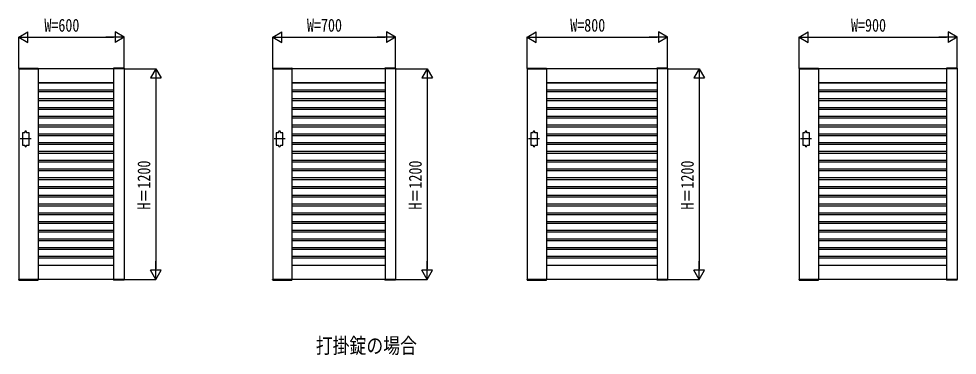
# Model space of a CAD drawing. Units: millimetres, scale not verified. Extents: x -8410 to 8410, y -5940 to 5940.
# Drawn here: x -2016 to 3331, y 614 to 2530 of the extents above; entities that cross this region are included whole.
import ezdxf
from ezdxf.enums import TextEntityAlignment as Align

# ---------------------------------------------------------------- set-up
doc = ezdxf.new("R2010")
doc.units = ezdxf.units.MM
doc.header["$LTSCALE"] = 30
for name, color, linetype in [('0-1_USER1', 3, 'Continuous'), ('0-2_YKK_A1', 4, 'Continuous'), ('0-3_YKK_D', 6, 'Continuous')]:
    doc.layers.add(name, color=color, linetype=linetype)
doc.styles.add('ＭＳ ゴシック', font='')
doc.styles.get('ＭＳ ゴシック').set_extended_font_data('MS Gothic')

msp = doc.modelspace()

# ---------------------------------------------------------------- linework, layer by layer
at = {"layer": '0-2_YKK_A1'}
for p, q in [((-2016.01, 2248.3), (-2016.14, 2245.75)), ((-2015.01, 2249.25), (-1906.28, 2249.25)), ((-1905.28, 2248.3), (-1905.14, 2245.75)), ((-1476.01, 2248.3), (-1476.14, 2245.75)), ((-1416.28, 2249.25), (-1475.01, 2249.25)), ((-1415.28, 2248.3), (-1415.14, 2245.75)), ((-569.71, 2248.3), (-569.85, 2245.75)), ((-568.71, 2249.25), (-459.98, 2249.25)), ((-458.98, 2248.3), (-458.85, 2245.75)), ((70.29, 2248.3), (70.15, 2245.75)), ((130.02, 2249.25), (71.29, 2249.25)), ((131.02, 2248.3), (131.15, 2245.75)), ((880.29, 2248.3), (880.15, 2245.75)), ((881.29, 2249.25), (990.02, 2249.25)), ((991.02, 2248.3), (991.15, 2245.75)), ((1620.29, 2248.3), (1620.15, 2245.75)), ((1680.02, 2249.25), (1621.29, 2249.25)), ((1681.02, 2248.3), (1681.15, 2245.75)), ((2430.29, 2248.3), (2430.15, 2245.75)), ((2431.29, 2249.25), (2540.02, 2249.25)), ((2541.02, 2248.3), (2541.15, 2245.75)), ((3270.29, 2248.3), (3270.15, 2245.75)), ((3330.02, 2249.25), (3271.29, 2249.25)), ((3331.02, 2248.3), (3331.15, 2245.75)), ((-2016.14, 2245.75), (-1905.14, 2245.75)), ((-2015.64, 2245.75), (-2015.64, 1045.75)), ((-1415.64, 2245.75), (-2015.64, 2245.75)), ((-1905.64, 2245.75), (-1905.64, 1045.75)), ((-1415.14, 2245.75), (-1476.14, 2245.75)), ((-1475.64, 2245.75), (-1475.64, 1045.75)), ((-1415.64, 2245.75), (-1415.64, 1045.75)), ((-569.85, 2245.75), (-458.85, 2245.75)), ((-569.35, 2245.75), (-569.35, 1045.75)), ((130.65, 2245.75), (-569.35, 2245.75)), ((-459.35, 2245.75), (-459.35, 1045.75)), ((131.15, 2245.75), (70.15, 2245.75)), ((70.65, 2245.75), (70.65, 1045.75)), ((130.65, 2245.75), (130.65, 1045.75)), ((880.15, 2245.75), (991.15, 2245.75)), ((880.65, 2245.75), (880.65, 1045.75)), ((1680.65, 2245.75), (880.65, 2245.75)), ((990.65, 2245.75), (990.65, 1045.75)), ((1681.15, 2245.75), (1620.15, 2245.75)), ((1620.65, 2245.75), (1620.65, 1045.75)), ((1680.65, 2245.75), (1680.65, 1045.75)), ((2430.15, 2245.75), (2541.15, 2245.75)), ((2430.65, 2245.75), (2430.65, 1045.75)), ((3330.65, 2245.75), (2430.65, 2245.75)), ((2540.65, 2245.75), (2540.65, 1045.75)), ((3331.15, 2245.75), (3270.15, 2245.75)), ((3270.65, 2245.75), (3270.65, 1045.75)), ((3330.65, 2245.75), (3330.65, 1045.75)), ((-1475.64, 2165.75), (-1905.64, 2165.75)), ((-1905.64, 2164.65), (-1475.64, 2164.65)), ((70.65, 2165.75), (-459.35, 2165.75)), ((-459.35, 2164.65), (70.65, 2164.65)), ((1620.65, 2165.75), (990.65, 2165.75)), ((990.65, 2164.65), (1620.65, 2164.65)), ((3270.65, 2165.75), (2540.65, 2165.75)), ((2540.65, 2164.65), (3270.65, 2164.65)), ((-1905.64, 2124.65), (-1475.64, 2124.65)), ((-1905.64, 2115.45), (-1475.64, 2115.45)), ((-459.35, 2124.65), (70.65, 2124.65)), ((-459.35, 2115.45), (70.65, 2115.45)), ((990.65, 2124.65), (1620.65, 2124.65)), ((990.65, 2115.45), (1620.65, 2115.45)), ((2540.65, 2124.65), (3270.65, 2124.65)), ((2540.65, 2115.45), (3270.65, 2115.45)), ((-1905.64, 2075.45), (-1475.64, 2075.45)), ((-1905.64, 2065.45), (-1475.64, 2065.45)), ((-459.35, 2075.45), (70.65, 2075.45)), ((-459.35, 2065.45), (70.65, 2065.45)), ((990.65, 2075.45), (1620.65, 2075.45)), ((990.65, 2065.45), (1620.65, 2065.45)), ((2540.65, 2075.45), (3270.65, 2075.45)), ((2540.65, 2065.45), (3270.65, 2065.45)), ((-1905.64, 2025.45), (-1475.64, 2025.45)), ((-1905.64, 2015.45), (-1475.64, 2015.45)), ((-459.35, 2025.45), (70.65, 2025.45)), ((-459.35, 2015.45), (70.65, 2015.45)), ((990.65, 2025.45), (1620.65, 2025.45)), ((990.65, 2015.45), (1620.65, 2015.45)), ((2540.65, 2025.45), (3270.65, 2025.45)), ((2540.65, 2015.45), (3270.65, 2015.45)), ((-1905.64, 1975.45), (-1475.64, 1975.45)), ((-1905.64, 1965.45), (-1475.64, 1965.45)), ((-1905.64, 1925.45), (-1475.64, 1925.45)), ((-459.35, 1975.45), (70.65, 1975.45)), ((-459.35, 1965.45), (70.65, 1965.45)), ((-459.35, 1925.45), (70.65, 1925.45)), ((990.65, 1975.45), (1620.65, 1975.45)), ((990.65, 1965.45), (1620.65, 1965.45)), ((990.65, 1925.45), (1620.65, 1925.45)), ((2540.65, 1975.45), (3270.65, 1975.45)), ((2540.65, 1965.45), (3270.65, 1965.45)), ((2540.65, 1925.45), (3270.65, 1925.45)), ((-1981.64, 1880.75), (-1981.64, 1885.75)), ((-1971.64, 1880.75), (-1971.64, 1885.75)), ((-1905.64, 1915.45), (-1475.64, 1915.45)), ((-1905.64, 1875.45), (-1475.64, 1875.45)), ((-535.35, 1880.75), (-535.35, 1885.75)), ((-525.35, 1880.75), (-525.35, 1885.75)), ((-459.35, 1915.45), (70.65, 1915.45)), ((-459.35, 1875.45), (70.65, 1875.45)), ((914.65, 1880.75), (914.65, 1885.75)), ((924.65, 1880.75), (924.65, 1885.75)), ((990.65, 1915.45), (1620.65, 1915.45)), ((990.65, 1875.45), (1620.65, 1875.45)), ((2464.65, 1880.75), (2464.65, 1885.75)), ((2474.65, 1880.75), (2474.65, 1885.75)), ((2540.65, 1915.45), (3270.65, 1915.45)), ((2540.65, 1875.45), (3270.65, 1875.45)), ((-1945.14, 1845.75), (-2008.14, 1845.75)), ((-1905.64, 1865.45), (-1475.64, 1865.45)), ((-1905.64, 1825.45), (-1475.64, 1825.45)), ((-498.85, 1845.75), (-561.85, 1845.75)), ((-459.35, 1865.45), (70.65, 1865.45)), ((-459.35, 1825.45), (70.65, 1825.45)), ((951.15, 1845.75), (888.15, 1845.75)), ((990.65, 1865.45), (1620.65, 1865.45)), ((990.65, 1825.45), (1620.65, 1825.45)), ((2501.15, 1845.75), (2438.15, 1845.75)), ((2540.65, 1865.45), (3270.65, 1865.45)), ((2540.65, 1825.45), (3270.65, 1825.45)), ((-1981.64, 1810.75), (-1981.64, 1805.75)), ((-1971.64, 1810.75), (-1971.64, 1805.75)), ((-1905.64, 1815.45), (-1475.64, 1815.45)), ((-1905.64, 1775.45), (-1475.64, 1775.45)), ((-1905.64, 1765.45), (-1475.64, 1765.45)), ((-535.35, 1810.75), (-535.35, 1805.75)), ((-525.35, 1810.75), (-525.35, 1805.75)), ((-459.35, 1815.45), (70.65, 1815.45)), ((-459.35, 1775.45), (70.65, 1775.45)), ((-459.35, 1765.45), (70.65, 1765.45)), ((914.65, 1810.75), (914.65, 1805.75)), ((924.65, 1810.75), (924.65, 1805.75)), ((990.65, 1815.45), (1620.65, 1815.45)), ((990.65, 1775.45), (1620.65, 1775.45)), ((990.65, 1765.45), (1620.65, 1765.45)), ((2464.65, 1810.75), (2464.65, 1805.75)), ((2474.65, 1810.75), (2474.65, 1805.75)), ((2540.65, 1815.45), (3270.65, 1815.45)), ((2540.65, 1775.45), (3270.65, 1775.45)), ((2540.65, 1765.45), (3270.65, 1765.45)), ((-1905.64, 1725.45), (-1475.64, 1725.45)), ((-1905.64, 1715.45), (-1475.64, 1715.45)), ((-459.35, 1725.45), (70.65, 1725.45)), ((-459.35, 1715.45), (70.65, 1715.45)), ((990.65, 1725.45), (1620.65, 1725.45)), ((990.65, 1715.45), (1620.65, 1715.45)), ((2540.65, 1725.45), (3270.65, 1725.45)), ((2540.65, 1715.45), (3270.65, 1715.45)), ((-1905.64, 1675.45), (-1475.64, 1675.45)), ((-1905.64, 1665.45), (-1475.64, 1665.45)), ((-459.35, 1675.45), (70.65, 1675.45)), ((-459.35, 1665.45), (70.65, 1665.45)), ((990.65, 1675.45), (1620.65, 1675.45)), ((990.65, 1665.45), (1620.65, 1665.45)), ((2540.65, 1675.45), (3270.65, 1675.45)), ((2540.65, 1665.45), (3270.65, 1665.45)), ((-1905.64, 1625.45), (-1475.64, 1625.45)), ((-1905.64, 1615.45), (-1475.64, 1615.45)), ((-459.35, 1625.45), (70.65, 1625.45)), ((-459.35, 1615.45), (70.65, 1615.45)), ((990.65, 1625.45), (1620.65, 1625.45)), ((990.65, 1615.45), (1620.65, 1615.45)), ((2540.65, 1625.45), (3270.65, 1625.45)), ((2540.65, 1615.45), (3270.65, 1615.45)), ((-1905.64, 1575.45), (-1475.64, 1575.45)), ((-1905.64, 1565.45), (-1475.64, 1565.45)), ((-459.35, 1575.45), (70.65, 1575.45)), ((-459.35, 1565.45), (70.65, 1565.45)), ((990.65, 1575.45), (1620.65, 1575.45)), ((990.65, 1565.45), (1620.65, 1565.45)), ((2540.65, 1575.45), (3270.65, 1575.45)), ((2540.65, 1565.45), (3270.65, 1565.45)), ((-1905.64, 1525.45), (-1475.64, 1525.45)), ((-1905.64, 1515.45), (-1475.64, 1515.45)), ((-459.35, 1525.45), (70.65, 1525.45)), ((-459.35, 1515.45), (70.65, 1515.45)), ((990.65, 1525.45), (1620.65, 1525.45)), ((990.65, 1515.45), (1620.65, 1515.45)), ((2540.65, 1525.45), (3270.65, 1525.45)), ((2540.65, 1515.45), (3270.65, 1515.45)), ((-1905.64, 1475.45), (-1475.64, 1475.45)), ((-1905.64, 1465.45), (-1475.64, 1465.45)), ((-459.35, 1475.45), (70.65, 1475.45)), ((-459.35, 1465.45), (70.65, 1465.45)), ((990.65, 1475.45), (1620.65, 1475.45)), ((990.65, 1465.45), (1620.65, 1465.45)), ((2540.65, 1475.45), (3270.65, 1475.45)), ((2540.65, 1465.45), (3270.65, 1465.45)), ((-1905.64, 1425.45), (-1475.64, 1425.45)), ((-1905.64, 1415.45), (-1475.64, 1415.45)), ((-459.35, 1425.45), (70.65, 1425.45)), ((-459.35, 1415.45), (70.65, 1415.45)), ((990.65, 1425.45), (1620.65, 1425.45)), ((990.65, 1415.45), (1620.65, 1415.45)), ((2540.65, 1425.45), (3270.65, 1425.45)), ((2540.65, 1415.45), (3270.65, 1415.45)), ((-1905.64, 1375.45), (-1475.64, 1375.45)), ((-1905.64, 1365.45), (-1475.64, 1365.45)), ((-459.35, 1375.45), (70.65, 1375.45)), ((-459.35, 1365.45), (70.65, 1365.45)), ((990.65, 1375.45), (1620.65, 1375.45)), ((990.65, 1365.45), (1620.65, 1365.45)), ((2540.65, 1375.45), (3270.65, 1375.45)), ((2540.65, 1365.45), (3270.65, 1365.45)), ((-1905.64, 1325.45), (-1475.64, 1325.45)), ((-1475.64, 1315.45), (-1905.64, 1315.45)), ((-459.35, 1325.45), (70.65, 1325.45)), ((70.65, 1315.45), (-459.35, 1315.45)), ((990.65, 1325.45), (1620.65, 1325.45)), ((1620.65, 1315.45), (990.65, 1315.45)), ((2540.65, 1325.45), (3270.65, 1325.45)), ((3270.65, 1315.45), (2540.65, 1315.45)), ((-1475.64, 1275.45), (-1905.64, 1275.45)), ((-1475.64, 1265.45), (-1905.64, 1265.45)), ((70.65, 1275.45), (-459.35, 1275.45)), ((70.65, 1265.45), (-459.35, 1265.45)), ((1620.65, 1275.45), (990.65, 1275.45)), ((1620.65, 1265.45), (990.65, 1265.45)), ((3270.65, 1275.45), (2540.65, 1275.45)), ((3270.65, 1265.45), (2540.65, 1265.45)), ((-1475.64, 1225.45), (-1905.64, 1225.45)), ((-1475.64, 1215.45), (-1905.64, 1215.45)), ((70.65, 1225.45), (-459.35, 1225.45)), ((70.65, 1215.45), (-459.35, 1215.45)), ((1620.65, 1225.45), (990.65, 1225.45)), ((1620.65, 1215.45), (990.65, 1215.45)), ((3270.65, 1225.45), (2540.65, 1225.45)), ((3270.65, 1215.45), (2540.65, 1215.45)), ((-1475.64, 1175.45), (-1905.64, 1175.45)), ((-1475.64, 1166.25), (-1905.64, 1166.25)), ((-1905.64, 1126.25), (-1475.64, 1126.25)), ((-1475.64, 1125.75), (-1905.64, 1125.75)), ((70.65, 1175.45), (-459.35, 1175.45)), ((70.65, 1166.25), (-459.35, 1166.25)), ((-459.35, 1126.25), (70.65, 1126.25)), ((70.65, 1125.75), (-459.35, 1125.75)), ((1620.65, 1175.45), (990.65, 1175.45)), ((1620.65, 1166.25), (990.65, 1166.25)), ((990.65, 1126.25), (1620.65, 1126.25)), ((1620.65, 1125.75), (990.65, 1125.75)), ((3270.65, 1175.45), (2540.65, 1175.45)), ((3270.65, 1166.25), (2540.65, 1166.25)), ((2540.65, 1126.25), (3270.65, 1126.25)), ((3270.65, 1125.75), (2540.65, 1125.75)), ((-2016.14, 1045.75), (-1905.14, 1045.75)), ((-2016.01, 1043.19), (-2016.14, 1045.74)), ((-1415.64, 1045.75), (-2015.64, 1045.75)), ((-2015.01, 1042.25), (-1906.28, 1042.25)), ((-1905.28, 1043.19), (-1905.14, 1045.75)), ((-1415.14, 1045.75), (-1476.14, 1045.75)), ((-1476.01, 1043.19), (-1476.14, 1045.75)), ((-1416.28, 1042.25), (-1475.01, 1042.25)), ((-1415.28, 1043.19), (-1415.14, 1045.74)), ((-569.85, 1045.75), (-458.85, 1045.75)), ((-569.71, 1043.19), (-569.85, 1045.74)), ((130.65, 1045.75), (-569.35, 1045.75)), ((-568.71, 1042.25), (-459.98, 1042.25)), ((-458.98, 1043.19), (-458.85, 1045.75)), ((131.15, 1045.75), (70.15, 1045.75)), ((70.29, 1043.19), (70.15, 1045.75)), ((130.02, 1042.25), (71.29, 1042.25)), ((131.02, 1043.19), (131.15, 1045.74)), ((880.15, 1045.75), (991.15, 1045.75)), ((880.29, 1043.19), (880.15, 1045.74)), ((1680.65, 1045.75), (880.65, 1045.75)), ((881.29, 1042.25), (990.02, 1042.25)), ((991.02, 1043.19), (991.15, 1045.75)), ((1681.15, 1045.75), (1620.15, 1045.75)), ((1620.29, 1043.19), (1620.15, 1045.75)), ((1680.02, 1042.25), (1621.29, 1042.25)), ((1681.02, 1043.19), (1681.15, 1045.74)), ((2430.15, 1045.75), (2541.15, 1045.75)), ((2430.29, 1043.19), (2430.15, 1045.74)), ((3330.65, 1045.75), (2430.65, 1045.75)), ((2431.29, 1042.25), (2540.02, 1042.25)), ((2541.02, 1043.19), (2541.15, 1045.75)), ((3331.15, 1045.75), (3270.15, 1045.75)), ((3270.29, 1043.19), (3270.15, 1045.75)), ((3330.02, 1042.25), (3271.29, 1042.25)), ((3331.02, 1043.19), (3331.15, 1045.74))]:
    msp.add_line(p, q, dxfattribs=at)
for points in [[(-1981.64, 1880.75), (-1995.64, 1880.75), (-1995.64, 1810.75), (-1981.64, 1810.75)], [(-1971.64, 1810.75), (-1957.64, 1810.75), (-1957.64, 1880.75), (-1971.64, 1880.75)], [(-535.35, 1880.75), (-549.35, 1880.75), (-549.35, 1810.75), (-535.35, 1810.75)], [(-525.35, 1810.75), (-511.35, 1810.75), (-511.35, 1880.75), (-525.35, 1880.75)], [(914.65, 1880.75), (900.65, 1880.75), (900.65, 1810.75), (914.65, 1810.75)], [(924.65, 1810.75), (938.65, 1810.75), (938.65, 1880.75), (924.65, 1880.75)], [(2464.65, 1880.75), (2450.65, 1880.75), (2450.65, 1810.75), (2464.65, 1810.75)], [(2474.65, 1810.75), (2488.65, 1810.75), (2488.65, 1880.75), (2474.65, 1880.75)]]:
    msp.add_lwpolyline(points, dxfattribs=at)
for centre, radius, start, end in [((-2015.01, 2248.25), 1, 90, 177), ((-1906.28, 2248.25), 1, 3, 90), ((-1475.01, 2248.25), 1, 90, 177), ((-1416.28, 2248.25), 1, 3, 90), ((-568.71, 2248.25), 1, 90, 177), ((-459.98, 2248.25), 1, 3, 90), ((71.29, 2248.25), 1, 90, 177), ((130.02, 2248.25), 1, 3, 90), ((881.29, 2248.25), 1, 90, 177), ((990.02, 2248.25), 1, 3, 90), ((1621.29, 2248.25), 1, 90, 177), ((1680.02, 2248.25), 1, 3, 90), ((2431.29, 2248.25), 1, 90, 177), ((2540.02, 2248.25), 1, 3, 90), ((3271.29, 2248.25), 1, 90, 177), ((3330.02, 2248.25), 1, 3, 90), ((-1976.64, 1885.75), 5, 0, 180), ((-530.35, 1885.75), 5, 0, 180), ((919.65, 1885.75), 5, 0, 180), ((2469.65, 1885.75), 5, 0, 180), ((-1976.64, 1805.75), 5, 180, 0), ((-530.35, 1805.75), 5, 180, 0), ((919.65, 1805.75), 5, 180, 0), ((2469.65, 1805.75), 5, 180, 0), ((-2015.01, 1043.25), 1, 183, 270), ((-1906.28, 1043.25), 1, 270, 357), ((-1475.01, 1043.25), 1, 183, 270), ((-1416.28, 1043.25), 1, 270, 357), ((-568.71, 1043.25), 1, 183, 270), ((-459.98, 1043.25), 1, 270, 357), ((71.29, 1043.25), 1, 183, 270), ((130.02, 1043.25), 1, 270, 357), ((881.29, 1043.25), 1, 183, 270), ((990.02, 1043.25), 1, 270, 357), ((1621.29, 1043.25), 1, 183, 270), ((1680.02, 1043.25), 1, 270, 357), ((2431.29, 1043.25), 1, 183, 270), ((2540.02, 1043.25), 1, 270, 357), ((3271.29, 1043.25), 1, 183, 270), ((3330.02, 1043.25), 1, 270, 357)]:
    msp.add_arc(centre, radius, start, end, dxfattribs=at)
at = {"layer": '0-3_YKK_D'}
for p, q in [((-2015.64, 2425.75), (-1963.68, 2455.75)), ((-2015.64, 2247.75), (-2015.64, 2426.75)), ((-2015.64, 2425.75), (-1963.68, 2395.75)), ((-2015.64, 2425.75), (-1911.72, 2425.75)), ((-1963.68, 2395.75), (-1963.68, 2455.75)), ((-1955.64, 2425.75), (-1475.64, 2425.75)), ((-1415.64, 2425.75), (-1519.57, 2425.75)), ((-1415.64, 2425.75), (-1467.61, 2455.75)), ((-1467.61, 2455.75), (-1467.61, 2395.75)), ((-1415.64, 2425.75), (-1467.61, 2395.75)), ((-1415.64, 2247.75), (-1415.64, 2426.75)), ((-569.35, 2425.75), (-517.38, 2455.75)), ((-569.35, 2247.75), (-569.35, 2426.75)), ((-569.35, 2425.75), (-517.38, 2395.75)), ((-569.35, 2425.75), (-465.42, 2425.75)), ((-517.38, 2395.75), (-517.38, 2455.75)), ((-509.35, 2425.75), (70.65, 2425.75)), ((130.65, 2425.75), (26.73, 2425.75)), ((130.65, 2425.75), (78.69, 2455.75)), ((78.69, 2455.75), (78.69, 2395.75)), ((130.65, 2425.75), (78.69, 2395.75)), ((130.65, 2247.75), (130.65, 2426.75)), ((880.65, 2425.75), (932.62, 2455.75)), ((880.65, 2247.75), (880.65, 2426.75)), ((880.65, 2425.75), (932.62, 2395.75)), ((880.65, 2425.75), (984.58, 2425.75)), ((932.62, 2395.75), (932.62, 2455.75)), ((940.65, 2425.75), (1620.65, 2425.75)), ((1680.65, 2425.75), (1576.73, 2425.75)), ((1680.65, 2425.75), (1628.69, 2455.75)), ((1628.69, 2455.75), (1628.69, 2395.75)), ((1680.65, 2425.75), (1628.69, 2395.75)), ((1680.65, 2247.75), (1680.65, 2426.75)), ((2430.65, 2425.75), (2482.62, 2455.75)), ((2430.65, 2247.75), (2430.65, 2426.75)), ((2430.65, 2425.75), (2482.62, 2395.75)), ((2430.65, 2425.75), (2534.58, 2425.75)), ((2482.62, 2395.75), (2482.62, 2455.75)), ((2490.65, 2425.75), (3270.65, 2425.75)), ((3330.65, 2425.75), (3226.73, 2425.75)), ((3330.65, 2425.75), (3278.69, 2455.75)), ((3278.69, 2455.75), (3278.69, 2395.75)), ((3330.65, 2425.75), (3278.69, 2395.75)), ((3330.65, 2247.75), (3330.65, 2426.75)), ((-1413.64, 2245.75), (-1234.64, 2245.75)), ((-1235.64, 2245.75), (-1265.64, 2193.78)), ((-1265.64, 2193.78), (-1205.64, 2193.78)), ((-1235.64, 2245.75), (-1205.64, 2193.78)), ((-1235.64, 2245.75), (-1235.64, 2141.82)), ((132.65, 2245.75), (311.65, 2245.75)), ((310.65, 2245.75), (280.65, 2193.78)), ((280.65, 2193.78), (340.65, 2193.78)), ((310.65, 2245.75), (340.65, 2193.78)), ((310.65, 2245.75), (310.65, 2141.82)), ((1682.65, 2245.75), (1861.65, 2245.75)), ((1860.65, 2245.75), (1830.65, 2193.78)), ((1830.65, 2193.78), (1890.65, 2193.78)), ((1860.65, 2245.75), (1890.65, 2193.78)), ((1860.65, 2245.75), (1860.65, 2141.82)), ((-1235.64, 2185.75), (-1235.64, 1105.75)), ((310.65, 2185.75), (310.65, 1105.75)), ((1860.65, 2185.75), (1860.65, 1105.75)), ((-1235.64, 1045.75), (-1235.64, 1149.67)), ((310.65, 1045.75), (310.65, 1149.67)), ((1860.65, 1045.75), (1860.65, 1149.67)), ((-1235.64, 1045.75), (-1265.64, 1097.71)), ((-1205.64, 1097.71), (-1265.64, 1097.71)), ((-1235.64, 1045.75), (-1205.64, 1097.71)), ((310.65, 1045.75), (280.65, 1097.71)), ((340.65, 1097.71), (280.65, 1097.71)), ((310.65, 1045.75), (340.65, 1097.71)), ((1860.65, 1045.75), (1830.65, 1097.71)), ((1890.65, 1097.71), (1830.65, 1097.71)), ((1860.65, 1045.75), (1890.65, 1097.71)), ((-1413.64, 1045.75), (-1234.64, 1045.75)), ((132.65, 1045.75), (311.65, 1045.75)), ((1682.65, 1045.75), (1861.65, 1045.75))]:
    msp.add_line(p, q, dxfattribs=at)

# ---------------------------------------------------------------- texts
at = {"layer": '0-1_USER1', "style": 'ＭＳ ゴシック', "width": 0.8}
msp.add_text('打掛錠の場合', height=87.98, dxfattribs=at).set_placement((-323.47, 598.08), align=Align.BOTTOM_LEFT)
at = {"layer": '0-3_YKK_D', "style": 'ＭＳ ゴシック', "width": 0.8}
for s, p in [('W=600', (-1870.31, 2434.75)), ('W=700', (-374.01, 2434.75)), ('W=800', (1125.99, 2434.75)), ('W=900', (2725.99, 2434.75))]:
    msp.add_text(s, height=73.31, dxfattribs=at).set_placement(p, align=Align.BOTTOM_LEFT)
for p in [(-1244.64, 1443.08), (301.65, 1443.08), (1851.65, 1443.08)]:
    msp.add_text('H＝1200', height=73.31, rotation=90, dxfattribs=at).set_placement(p, align=Align.BOTTOM_LEFT)

doc.saveas('drawing.dxf')
